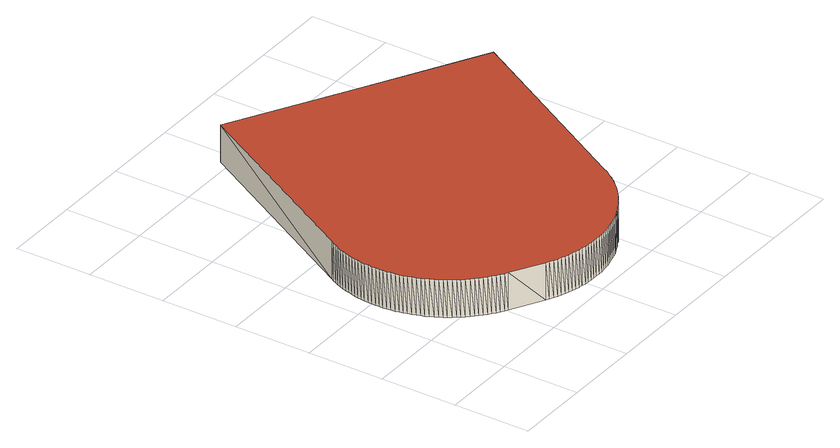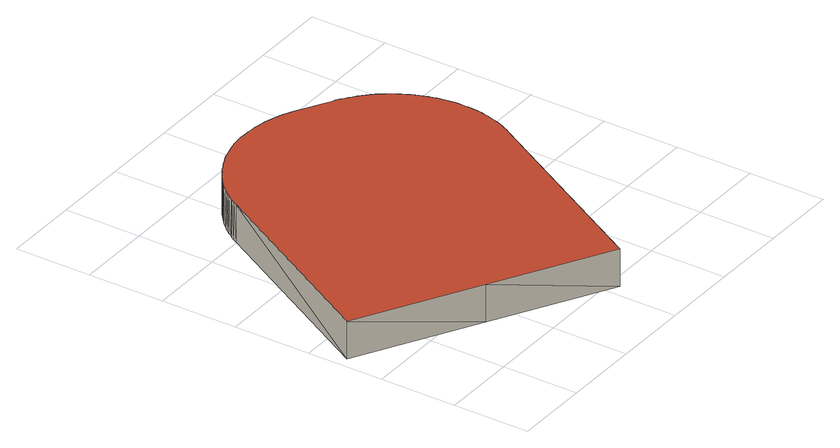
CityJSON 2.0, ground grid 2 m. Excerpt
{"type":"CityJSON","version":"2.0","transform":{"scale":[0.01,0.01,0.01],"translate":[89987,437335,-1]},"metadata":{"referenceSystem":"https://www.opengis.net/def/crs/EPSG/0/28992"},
"CityObjects":{
"building1":{"type":"Building","attributes":{"+height_valid":1,"+groundHeight":-1,"measuredHeight":0,"+function":"Industry","+org_car_parking_spaces":16,"+total_area":30,"+min_car_parking_spaces":0},"geometry":[{"type":"MultiSurface","lod":"1.2","boundaries":[[[0,1,2,3,4,5,6,7,8,9,10,11,12,13,14,15,16,17,18,19,20,21,22,23,24,25,26,27,28,29,30,31,32,33,34,35,36,37,38,39,40,41,42,43,44,45,46,47,48,49,50,51,52,53,54,55,56,57,58,59,60,61,62,63,64,65,66,67,68,69,70,71,72,73,74,75,76,77,78,79,80,81,82,83,84,85,86,87,88,89,90,91,92,93,94,95]],[[96,97,98,99,100,101,102,103,104,105,106,107,108,109,110,111,112,113,114,115,116,117,118,119,120,121,122,123,124,125,126,127,128,129,130,131,132,133,134,135,136,137,138,139,140,141,142,143,144,145,146,147,148,149,150,151,152,153,154,155,156,157,158,159,160,161,162,163,164,165,166,167,168,169,170,171,172,173,174,175,176,177,178,179,180,181,182,183,184,185,186,187,188,189,190,191]],[[0,97,96]],[[0,1,97]],[[1,98,97]],[[1,2,98]],[[2,99,98]],[[2,3,99]],[[3,100,99]],[[3,4,100]],[[4,101,100]],[[4,5,101]],[[5,102,101]],[[5,6,102]],[[6,103,102]],[[6,7,103]],[[7,104,103]],[[7,8,104]],[[8,105,104]],[[8,9,105]],[[9,106,105]],[[9,10,106]],[[10,107,106]],[[10,11,107]],[[11,108,107]],[[11,12,108]],[[12,109,108]],[[12,13,109]],[[13,110,109]],[[13,14,110]],[[14,111,110]],[[14,15,111]],[[15,112,111]],[[15,16,112]],[[16,113,112]],[[16,17,113]],[[17,114,113]],[[17,18,114]],[[18,115,114]],[[18,19,115]],[[19,116,115]],[[19,20,116]],[[20,117,116]],[[20,21,117]],[[21,118,117]],[[21,22,118]],[[22,119,118]],[[22,23,119]],[[23,120,119]],[[23,24,120]],[[24,121,120]],[[24,25,121]],[[25,122,121]],[[25,26,122]],[[26,123,122]],[[26,27,123]],[[27,124,123]],[[27,28,124]],[[28,125,124]],[[28,29,125]],[[29,126,125]],[[29,30,126]],[[30,127,126]],[[30,31,127]],[[31,128,127]],[[31,32,128]],[[32,129,128]],[[32,33,129]],[[33,130,129]],[[33,34,130]],[[34,131,130]],[[34,35,131]],[[35,132,131]],[[35,36,132]],[[36,133,132]],[[36,37,133]],[[37,134,133]],[[37,38,134]],[[38,135,134]],[[38,39,135]],[[39,136,135]],[[39,40,136]],[[40,137,136]],[[40,41,137]],[[41,138,137]],[[41,42,138]],[[42,139,138]],[[42,43,139]],[[43,140,139]],[[43,44,140]],[[44,141,140]],[[44,45,141]],[[45,142,141]],[[45,46,142]],[[46,143,142]],[[46,47,143]],[[47,144,143]],[[47,48,144]],[[48,145,144]],[[48,49,145]],[[49,146,145]],[[49,50,146]],[[50,147,146]],[[50,51,147]],[[51,148,147]],[[51,52,148]],[[52,149,148]],[[52,53,149]],[[53,150,149]],[[53,54,150]],[[54,151,150]],[[54,55,151]],[[55,152,151]],[[55,56,152]],[[56,153,152]],[[56,57,153]],[[57,154,153]],[[57,58,154]],[[58,155,154]],[[58,59,155]],[[59,156,155]],[[59,60,156]],[[60,157,156]],[[60,61,157]],[[61,158,157]],[[61,62,158]],[[62,159,158]],[[62,63,159]],[[63,160,159]],[[63,64,160]],[[64,161,160]],[[64,65,161]],[[65,162,161]],[[65,66,162]],[[66,163,162]],[[66,67,163]],[[67,164,163]],[[67,68,164]],[[68,165,164]],[[68,69,165]],[[69,166,165]],[[69,70,166]],[[70,167,166]],[[70,71,167]],[[71,168,167]],[[71,72,168]],[[72,169,168]],[[72,73,169]],[[73,170,169]],[[73,74,170]],[[74,171,170]],[[74,75,171]],[[75,172,171]],[[75,76,172]],[[76,173,172]],[[76,77,173]],[[77,174,173]],[[77,78,174]],[[78,175,174]],[[78,79,175]],[[79,176,175]],[[79,80,176]],[[80,177,176]],[[80,81,177]],[[81,178,177]],[[81,82,178]],[[82,179,178]],[[82,83,179]],[[83,180,179]],[[83,84,180]],[[84,181,180]],[[84,85,181]],[[85,182,181]],[[85,86,182]],[[86,183,182]],[[86,87,183]],[[87,184,183]],[[87,88,184]],[[88,185,184]],[[88,89,185]],[[89,186,185]],[[89,90,186]],[[90,187,186]],[[90,91,187]],[[91,188,187]],[[91,92,188]],[[92,189,188]],[[92,93,189]],[[93,190,189]],[[93,94,190]],[[94,191,190]],[[94,95,191]],[[95,96,191]],[[95,0,96]]],"semantics":{"surfaces":[{"type":"GroundSurface"},{"type":"RoofSurface"},{"type":"WallSurface"}],"values":[0,1,2,2,2,2,2,2,2,2,2,2,2,2,2,2,2,2,2,2,2,2,2,2,2,2,2,2,2,2,2,2,2,2,2,2,2,2,2,2,2,2,2,2,2,2,2,2,2,2,2,2,2,2,2,2,2,2,2,2,2,2,2,2,2,2,2,2,2,2,2,2,2,2,2,2,2,2,2,2,2,2,2,2,2,2,2,2,2,2,2,2,2,2,2,2,2,2,2,2,2,2,2,2,2,2,2,2,2,2,2,2,2,2,2,2,2,2,2,2,2,2,2,2,2,2,2,2,2,2,2,2,2,2,2,2,2,2,2,2,2,2,2,2,2,2,2,2,2,2,2,2,2,2,2,2,2,2,2,2,2,2,2,2,2,2,2,2,2,2,2,2,2,2,2,2,2,2,2,2,2,2,2,2,2,2,2,2,2,2,2,2,2,2]}}]}
},
"vertices":[
[972,685,0],[698,197,0],[693,187,0],[688,178,0],[681,171,0],[676,162,0],[669,153,0],[662,145,0],[655,138,0],[648,130,0],[640,123,0],[632,116,0],[624,109,0],[616,102,0],[607,97,0],[599,92,0],[590,85,0],[581,81,0],[571,75,0],[562,71,0],[553,67,0],[543,62,0],[533,59,0],[523,56,0],[513,54,0],[503,51,0],[493,48,0],[482,46,0],[472,45,0],[462,44,0],[451,43,0],[440,44,0],[430,44,0],[420,44,0],[409,45,0],[399,45,0],[388,48,0],[378,49,0],[368,51,0],[358,54,0],[348,57,0],[338,60,0],[328,64,0],[318,67,0],[309,72,0],[299,77,0],[290,81,0],[208,128,0],[199,132,0],[190,138,0],[182,144,0],[174,151,0],[166,156,0],[158,163,0],[150,170,0],[143,177,0],[136,184,0],[128,192,0],[122,200,0],[116,208,0],[110,216,0],[104,225,0],[99,233,0],[93,242,0],[89,251,0],[84,261,0],[79,270,0],[76,279,0],[72,289,0],[69,299,0],[66,309,0],[63,318,0],[61,328,0],[59,338,0],[58,349,0],[56,359,0],[55,369,0],[55,379,0],[55,389,0],[55,399,0],[56,410,0],[56,420,0],[57,430,0],[59,440,0],[61,450,0],[63,460,0],[66,470,0],[69,480,0],[72,490,0],[75,499,0],[80,509,0],[84,518,0],[88,527,0],[93,535,0],[367,1025,0],[663,858,0],[972,685,100],[698,197,100],[693,187,100],[688,178,100],[681,171,100],[676,162,100],[669,153,100],[662,145,100],[655,138,100],[648,130,100],[640,123,100],[632,116,100],[624,109,100],[616,102,100],[607,97,100],[599,92,100],[590,85,100],[581,81,100],[571,75,100],[562,71,100],[553,67,100],[543,62,100],[533,59,100],[523,56,100],[513,54,100],[503,51,100],[493,48,100],[482,46,100],[472,45,100],[462,44,100],[451,43,100],[440,44,100],[430,44,100],[420,44,100],[409,45,100],[399,45,100],[388,48,100],[378,49,100],[368,51,100],[358,54,100],[348,57,100],[338,60,100],[328,64,100],[318,67,100],[309,72,100],[299,77,100],[290,81,100],[208,128,100],[199,132,100],[190,138,100],[182,144,100],[174,151,100],[166,156,100],[158,163,100],[150,170,100],[143,177,100],[136,184,100],[128,192,100],[122,200,100],[116,208,100],[110,216,100],[104,225,100],[99,233,100],[93,242,100],[89,251,100],[84,261,100],[79,270,100],[76,279,100],[72,289,100],[69,299,100],[66,309,100],[63,318,100],[61,328,100],[59,338,100],[58,349,100],[56,359,100],[55,369,100],[55,379,100],[55,389,100],[55,399,100],[56,410,100],[56,420,100],[57,430,100],[59,440,100],[61,450,100],[63,460,100],[66,470,100],[69,480,100],[72,490,100],[75,499,100],[80,509,100],[84,518,100],[88,527,100],[93,535,100],[367,1025,100],[663,858,100]
]}
